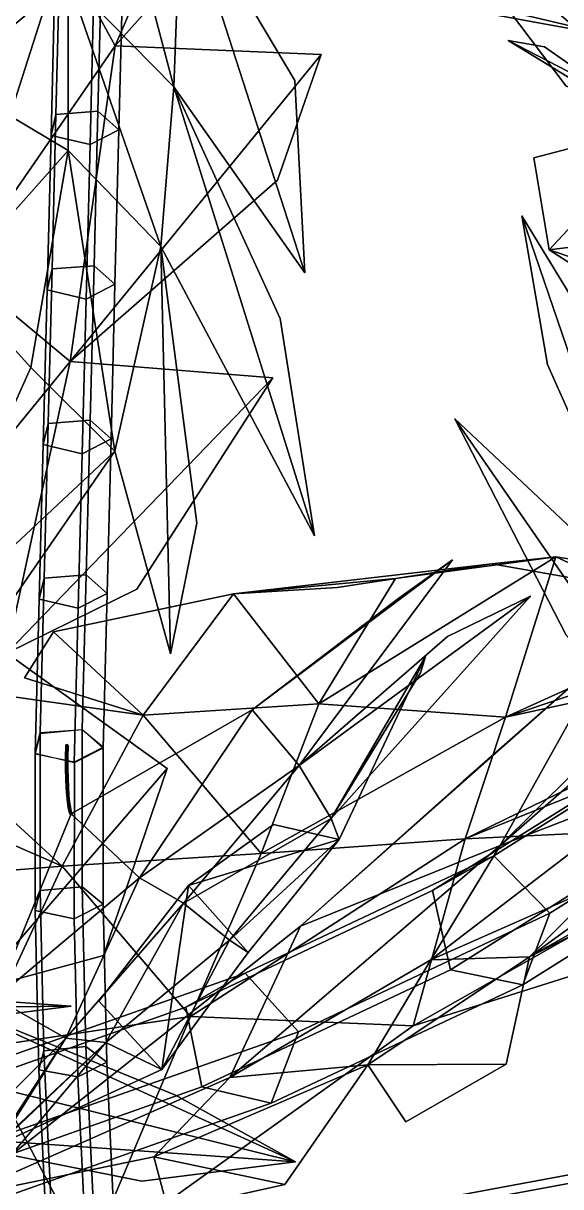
# Model space of a CAD drawing. Header units: metres. Extents: x -349 to 464, y -383 to 362.
# Drawn here: x 137.06 to 154.4, y 4.95 to 42.51 of the extents above; entities that cross this region are included whole.
import ezdxf

# ---------------------------------------------------------------- set-up
doc = ezdxf.new("R2010")
doc.units = ezdxf.units.M

msp = doc.modelspace()

# ---------------------------------------------------------------- linework, layer by layer
at = {"layer": 'Breeder_Intrnd', "color": 3}
for points in [[(152.2423, 15.635, 245.2814), (159.2023, 19.9984, 260.4109), (157.1801, 18.8532, 261.6716), (150.2697, 14.5169, 246.6412)], [(154.0547, 13.7788, 244.7717), (161.0956, 18.186, 260.0623), (159.2023, 19.9984, 260.4109), (152.2423, 15.635, 245.2814)], [(150.2697, 14.5169, 246.6412), (157.1801, 18.8532, 261.6716), (157.8046, 16.3225, 262.114), (150.8446, 11.9592, 246.9846)], [(153.1778, 11.4727, 245.8402), (160.2187, 15.88, 261.1307), (161.0956, 18.186, 260.0623), (154.0547, 13.7788, 244.7717)], [(150.8446, 11.9592, 246.9846), (157.8046, 16.3225, 262.114), (160.2187, 15.88, 261.1307), (153.1778, 11.4727, 245.8402)], [(144.2189, 11.85, 230.5275), (152.2423, 15.635, 245.2814), (150.2697, 14.5169, 246.6412), (142.3028, 10.755, 231.9836)], [(145.9392, 9.9562, 229.8611), (154.0547, 13.7788, 244.7717), (152.2423, 15.635, 245.2814), (144.2189, 11.85, 230.5275)], [(142.3028, 10.755, 231.9836), (150.2697, 14.5169, 246.6412), (150.8446, 11.9592, 246.9846), (142.8212, 8.1742, 232.2307)], [(145.0623, 7.6501, 230.9296), (153.1778, 11.4727, 245.8402), (154.0547, 13.7788, 244.7717), (145.9392, 9.9562, 229.8611)], [(135.1756, 8.6638, 216.229), (144.2189, 11.85, 230.5275), (142.3028, 10.755, 231.9836), (133.3227, 7.5878, 217.7781)], [(136.7932, 6.7389, 215.4113), (145.9392, 9.9562, 229.8611), (144.2189, 11.85, 230.5275), (135.1756, 8.6638, 216.229)], [(142.8212, 8.1742, 232.2307), (150.8446, 11.9592, 246.9846), (153.1778, 11.4727, 245.8402), (145.0623, 7.6501, 230.9296)], [(133.3227, 7.5878, 217.7781), (142.3028, 10.755, 231.9836), (142.8212, 8.1742, 232.2307), (133.7779, 4.9879, 217.9322)], [(135.9163, 4.4328, 216.4798), (145.0623, 7.6501, 230.9296), (145.9392, 9.9562, 229.8611), (136.7932, 6.7389, 215.4113)], [(133.7779, 4.9879, 217.9322), (142.8212, 8.1742, 232.2307), (145.0623, 7.6501, 230.9296), (135.9163, 4.4328, 216.4798)]]:
    msp.add_3dface(points, dxfattribs=at)
at = {"layer": 'Breeder_Leaf', "color": 3}
for points in [[(139.0389, 51.3863, 398.3266), (138.5148, 43.9339, 404.7681), (141.9152, 40.4615, 401.6049)], [(139.0389, 51.3863, 398.3266), (141.9152, 40.4615, 401.6049), (138.5148, 43.9339, 404.7681)], [(139.0389, 51.3863, 398.3266), (141.9152, 40.4615, 401.6049), (142.1601, 46.8277, 394.7387)], [(139.0389, 51.3863, 398.3266), (142.1601, 46.8277, 394.7387), (141.9152, 40.4615, 401.6049)], [(134.949, 46.9948, 408.1579), (134.6556, 40.6905, 412.9129), (138.5148, 43.9339, 404.7681)], [(134.949, 46.9948, 408.1579), (138.5148, 43.9339, 404.7681), (134.6556, 40.6905, 412.9129)], [(146.93, 47.05702, 269.9318), (144.9864, 44.7258, 264.5812), (156.3938, 42.02894, 259.6844)], [(146.93, 47.05702, 269.9318), (156.3938, 42.02894, 259.6844), (144.9864, 44.7258, 264.5812)], [(141.9152, 40.4615, 401.6049), (146.1497, 34.4483, 397.5024), (142.1601, 46.8277, 394.7387)], [(141.9152, 40.4615, 401.6049), (142.1601, 46.8277, 394.7387), (146.1497, 34.4483, 397.5024)], [(146.1497, 34.4483, 397.5024), (145.8236, 40.6657, 394.5444), (142.1601, 46.8277, 394.7387)], [(146.1497, 34.4483, 397.5024), (142.1601, 46.8277, 394.7387), (145.8236, 40.6657, 394.5444)], [(156.3938, 42.02894, 259.6844), (144.9864, 44.7258, 264.5812), (141.8353, 44.6961, 258.7963)], [(156.3938, 42.02894, 259.6844), (141.8353, 44.6961, 258.7963), (144.9864, 44.7258, 264.5812)], [(134.6556, 40.6905, 412.9129), (138.5105, 38.4057, 410.2674), (138.5148, 43.9339, 404.7681)], [(134.6556, 40.6905, 412.9129), (138.5148, 43.9339, 404.7681), (138.5105, 38.4057, 410.2674)], [(138.5148, 43.9339, 404.7681), (138.5105, 38.4057, 410.2674), (141.4988, 35.3044, 407.4769)], [(138.5148, 43.9339, 404.7681), (141.4988, 35.3044, 407.4769), (138.5105, 38.4057, 410.2674)], [(138.5148, 43.9339, 404.7681), (141.4988, 35.3044, 407.4769), (141.9152, 40.4615, 401.6049)], [(138.5148, 43.9339, 404.7681), (141.9152, 40.4615, 401.6049), (141.4988, 35.3044, 407.4769)], [(134.6556, 40.6905, 412.9129), (134.7702, 34.1935, 418.71), (138.5105, 38.4057, 410.2674)], [(134.6556, 40.6905, 412.9129), (138.5105, 38.4057, 410.2674), (134.7702, 34.1935, 418.71)], [(141.4988, 35.3044, 407.4769), (146.4602, 25.9669, 405.0926), (141.9152, 40.4615, 401.6049)], [(141.4988, 35.3044, 407.4769), (141.9152, 40.4615, 401.6049), (146.4602, 25.9669, 405.0926)], [(146.4602, 25.9669, 405.0926), (145.3521, 32.9731, 401.6823), (141.9152, 40.4615, 401.6049)], [(146.4602, 25.9669, 405.0926), (141.9152, 40.4615, 401.6049), (145.3521, 32.9731, 401.6823)], [(134.7702, 34.1935, 418.71), (137.3038, 31.3934, 415.9153), (138.5105, 38.4057, 410.2674)], [(134.7702, 34.1935, 418.71), (138.5105, 38.4057, 410.2674), (137.3038, 31.3934, 415.9153)], [(138.5105, 38.4057, 410.2674), (137.3038, 31.3934, 415.9153), (140.0126, 28.6946, 413.2135)], [(138.5105, 38.4057, 410.2674), (140.0126, 28.6946, 413.2135), (137.3038, 31.3934, 415.9153)], [(138.5105, 38.4057, 410.2674), (140.0126, 28.6946, 413.2135), (141.4988, 35.3044, 407.4769)], [(138.5105, 38.4057, 410.2674), (141.4988, 35.3044, 407.4769), (140.0126, 28.6946, 413.2135)], [(155.8946, 31.7981, 255.3863), (153.1471, 36.2901, 250.3426), (157.4785, 23.6434, 252.256)], [(155.8946, 31.7981, 255.3863), (157.4785, 23.6434, 252.256), (153.1471, 36.2901, 250.3426)], [(153.1471, 36.2901, 250.3426), (153.9762, 31.489, 249.4697), (157.4785, 23.6434, 252.256)], [(153.1471, 36.2901, 250.3426), (157.4785, 23.6434, 252.256), (153.9762, 31.489, 249.4697)], [(140.0126, 28.6946, 413.2135), (141.8137, 22.1555, 410.5374), (141.4988, 35.3044, 407.4769)], [(140.0126, 28.6946, 413.2135), (141.4988, 35.3044, 407.4769), (141.8137, 22.1555, 410.5374)], [(141.8137, 22.1555, 410.5374), (142.6632, 26.3678, 408.0809), (141.4988, 35.3044, 407.4769)], [(141.8137, 22.1555, 410.5374), (141.4988, 35.3044, 407.4769), (142.6632, 26.3678, 408.0809)], [(134.7702, 34.1935, 418.71), (133.2602, 22.3811, 420.0192), (137.3038, 31.3934, 415.9153)], [(134.7702, 34.1935, 418.71), (137.3038, 31.3934, 415.9153), (133.2602, 22.3811, 420.0192)], [(137.3038, 31.3934, 415.9153), (133.2602, 22.3811, 420.0192), (140.0126, 28.6946, 413.2135)], [(137.3038, 31.3934, 415.9153), (140.0126, 28.6946, 413.2135), (133.2602, 22.3811, 420.0192)], [(157.4785, 23.6434, 252.256), (150.9825, 29.7392, 246.0808), (159.7299, 17.09128, 248.6161)], [(157.4785, 23.6434, 252.256), (159.7299, 17.09128, 248.6161), (150.9825, 29.7392, 246.0808)], [(150.9825, 29.7392, 246.0808), (154.5784, 22.7567, 245.573), (159.7299, 17.09128, 248.6161)], [(150.9825, 29.7392, 246.0808), (159.7299, 17.09128, 248.6161), (154.5784, 22.7567, 245.573)], [(133.2602, 22.3811, 420.0192), (136.6441, 23.8166, 416.3425), (140.0126, 28.6946, 413.2135)], [(133.2602, 22.3811, 420.0192), (140.0126, 28.6946, 413.2135), (136.6441, 23.8166, 416.3425)], [(157.6748, 17.9924, 135.5232), (164.0594, 26.1267, 138.7731), (152.4458, 15.9704, 140.9838)], [(157.6748, 17.9924, 135.5232), (152.4458, 15.9704, 140.9838), (164.0594, 26.1267, 138.7731)], [(164.0594, 26.1267, 138.7731), (158.2717, 21.7391, 141.8055), (152.4458, 15.9704, 140.9838)], [(164.0594, 26.1267, 138.7731), (152.4458, 15.9704, 140.9838), (158.2717, 21.7391, 141.8055)], [(145.9625, 18.5455, 337.631), (150.9163, 25.1899, 336.1369), (144.4461, 20.3486, 346.6964)], [(145.9625, 18.5455, 337.631), (144.4461, 20.3486, 346.6964), (150.9163, 25.1899, 336.1369)], [(150.9163, 25.1899, 336.1369), (149.1826, 23.9481, 342.6916), (144.4461, 20.3486, 346.6964)], [(150.9163, 25.1899, 336.1369), (144.4461, 20.3486, 346.6964), (149.1826, 23.9481, 342.6916)], [(152.6255, 20.1143, 1.6672), (154.2443, 25.286, -6.9833), (146.6021, 20.5432, 0.8044)], [(152.6255, 20.1143, 1.6672), (146.6021, 20.5432, 0.8044), (154.2443, 25.286, -6.9833)], [(154.2443, 25.286, -6.9833), (149.0708, 24.5823, -8.7345), (146.6021, 20.5432, 0.8044)], [(154.2443, 25.286, -6.9833), (146.6021, 20.5432, 0.8044), (149.0708, 24.5823, -8.7345)], [(154.2443, 25.286, -6.9833), (152.1789, 25.06231, -20.8725), (149.0708, 24.5823, -8.7345)], [(154.2443, 25.286, -6.9833), (149.0708, 24.5823, -8.7345), (152.1789, 25.06231, -20.8725)], [(154.2443, 25.286, -6.9833), (156.3254, 24.3239, -15.1967), (152.1789, 25.06231, -20.8725)], [(154.2443, 25.286, -6.9833), (152.1789, 25.06231, -20.8725), (156.3254, 24.3239, -15.1967)], [(152.6255, 20.1143, 1.6672), (161.5305, 24.1428, -9.5253), (154.2443, 25.286, -6.9833)], [(152.6255, 20.1143, 1.6672), (154.2443, 25.286, -6.9833), (161.5305, 24.1428, -9.5253)], [(149.0708, 24.5823, -8.7345), (152.1789, 25.06231, -20.8725), (143.848, 24.09583, -10.3494)], [(149.0708, 24.5823, -8.7345), (143.848, 24.09583, -10.3494), (152.1789, 25.06231, -20.8725)], [(152.1789, 25.06231, -20.8725), (147.1888, 24.2963, -17.4587), (143.848, 24.09583, -10.3494)], [(152.1789, 25.06231, -20.8725), (143.848, 24.09583, -10.3494), (147.1888, 24.2963, -17.4587)], [(146.6021, 20.5432, 0.8044), (149.0708, 24.5823, -8.7345), (143.848, 24.09583, -10.3494)], [(146.6021, 20.5432, 0.8044), (143.848, 24.09583, -10.3494), (149.0708, 24.5823, -8.7345)], [(143.848, 24.09583, -10.3494), (138.0327, 22.8641, -16.4911), (140.929, 20.1754, -1.1624)], [(143.848, 24.09583, -10.3494), (140.929, 20.1754, -1.1624), (138.0327, 22.8641, -16.4911)], [(146.6021, 20.5432, 0.8044), (143.848, 24.09583, -10.3494), (140.929, 20.1754, -1.1624)], [(146.6021, 20.5432, 0.8044), (140.929, 20.1754, -1.1624), (143.848, 24.09583, -10.3494)], [(152.6255, 20.1143, 1.6672), (160.8065, 22.8581, -5.7415), (161.5305, 24.1428, -9.5253)], [(152.6255, 20.1143, 1.6672), (161.5305, 24.1428, -9.5253), (160.8065, 22.8581, -5.7415)], [(147.0023, 16.8448, 330.0629), (153.4348, 24.01668, 325.0952), (145.9625, 18.5455, 337.631)], [(147.0023, 16.8448, 330.0629), (145.9625, 18.5455, 337.631), (153.4348, 24.01668, 325.0952)], [(153.4348, 24.01668, 325.0952), (150.7502, 22.7145, 332.3781), (145.9625, 18.5455, 337.631)], [(153.4348, 24.01668, 325.0952), (145.9625, 18.5455, 337.631), (150.7502, 22.7145, 332.3781)], [(138.0327, 22.8641, -16.4911), (137.1006, 21.3771, -10.9607), (140.929, 20.1754, -1.1624)], [(138.0327, 22.8641, -16.4911), (140.929, 20.1754, -1.1624), (137.1006, 21.3771, -10.9607)], [(151.3171, 16.1843, 9.9524), (164.8082, 22.7572, -0.6334), (152.6255, 20.1143, 1.6672)], [(151.3171, 16.1843, 9.9524), (152.6255, 20.1143, 1.6672), (164.8082, 22.7572, -0.6334)], [(151.3171, 16.1843, 9.9524), (159.6897, 19.5749, 6.5821), (164.8082, 22.7572, -0.6334)], [(151.3171, 16.1843, 9.9524), (164.8082, 22.7572, -0.6334), (159.6897, 19.5749, 6.5821)], [(152.4458, 15.9704, 140.9838), (155.8873, 22.1096, 145.6083), (146.0098, 13.3644, 147.2704)], [(152.4458, 15.9704, 140.9838), (146.0098, 13.3644, 147.2704), (155.8873, 22.1096, 145.6083)], [(155.8873, 22.1096, 145.6083), (151.2533, 18.0453, 148.6936), (146.0098, 13.3644, 147.2704)], [(155.8873, 22.1096, 145.6083), (146.0098, 13.3644, 147.2704), (151.2533, 18.0453, 148.6936)], [(147.2595, 16.1567, 321.216), (150.0459, 22.07189, 317.9891), (147.0023, 16.8448, 330.0629)], [(147.2595, 16.1567, 321.216), (147.0023, 16.8448, 330.0629), (150.0459, 22.07189, 317.9891)], [(150.0459, 22.07189, 317.9891), (149.8826, 21.5455, 322.9081), (147.0023, 16.8448, 330.0629)], [(150.0459, 22.07189, 317.9891), (147.0023, 16.8448, 330.0629), (149.8826, 21.5455, 322.9081)], [(140.929, 20.1754, -1.1624), (131.5705, 21.4979, -9.6545), (138.3117, 15.3, 6.1549)], [(140.929, 20.1754, -1.1624), (138.3117, 15.3, 6.1549), (131.5705, 21.4979, -9.6545)], [(131.5705, 21.4979, -9.6545), (132.6746, 17.7551, -1.2944), (138.3117, 15.3, 6.1549)], [(131.5705, 21.4979, -9.6545), (138.3117, 15.3, 6.1549), (132.6746, 17.7551, -1.2944)], [(138.6072, 16.9907, 359.9058), (140.816, 14.921, 347.5681), (144.4461, 20.3486, 346.6964)], [(138.6072, 16.9907, 359.9058), (144.4461, 20.3486, 346.6964), (140.816, 14.921, 347.5681)], [(140.816, 14.921, 347.5681), (145.9625, 18.5455, 337.631), (144.4461, 20.3486, 346.6964)], [(140.816, 14.921, 347.5681), (144.4461, 20.3486, 346.6964), (145.9625, 18.5455, 337.631)], [(144.7379, 15.7063, 8.333), (146.6021, 20.5432, 0.8044), (140.929, 20.1754, -1.1624)], [(144.7379, 15.7063, 8.333), (140.929, 20.1754, -1.1624), (146.6021, 20.5432, 0.8044)], [(152.6255, 20.1143, 1.6672), (146.6021, 20.5432, 0.8044), (144.7379, 15.7063, 8.333)], [(152.6255, 20.1143, 1.6672), (144.7379, 15.7063, 8.333), (146.6021, 20.5432, 0.8044)], [(144.7379, 15.7063, 8.333), (140.929, 20.1754, -1.1624), (138.3117, 15.3, 6.1549)], [(144.7379, 15.7063, 8.333), (138.3117, 15.3, 6.1549), (140.929, 20.1754, -1.1624)], [(151.3171, 16.1843, 9.9524), (152.6255, 20.1143, 1.6672), (144.7379, 15.7063, 8.333)], [(151.3171, 16.1843, 9.9524), (144.7379, 15.7063, 8.333), (152.6255, 20.1143, 1.6672)], [(140.816, 14.921, 347.5681), (142.2308, 14.112, 337.8393), (145.9625, 18.5455, 337.631)], [(140.816, 14.921, 347.5681), (145.9625, 18.5455, 337.631), (142.2308, 14.112, 337.8393)], [(142.2308, 14.112, 337.8393), (147.0023, 16.8448, 330.0629), (145.9625, 18.5455, 337.631)], [(142.2308, 14.112, 337.8393), (145.9625, 18.5455, 337.631), (147.0023, 16.8448, 330.0629)], [(150.2178, 12.2823, 137.1031), (157.6748, 17.9924, 135.5232), (152.4458, 15.9704, 140.9838)], [(150.2178, 12.2823, 137.1031), (152.4458, 15.9704, 140.9838), (157.6748, 17.9924, 135.5232)], [(150.2178, 12.2823, 137.1031), (155.7004, 14.7033, 132.1148), (157.6748, 17.9924, 135.5232)], [(150.2178, 12.2823, 137.1031), (157.6748, 17.9924, 135.5232), (155.7004, 14.7033, 132.1148)], [(136.1656, 11.02431, 346.5531), (140.816, 14.921, 347.5681), (138.6072, 16.9907, 359.9058)], [(136.1656, 11.02431, 346.5531), (138.6072, 16.9907, 359.9058), (140.816, 14.921, 347.5681)], [(142.2308, 14.112, 337.8393), (143.7142, 12.9108, 330.2789), (147.0023, 16.8448, 330.0629)], [(142.2308, 14.112, 337.8393), (147.0023, 16.8448, 330.0629), (143.7142, 12.9108, 330.2789)], [(142.3926, 14.6798, 310.925), (145.1376, 16.6492, 314.8766), (147.2595, 16.1567, 321.216)], [(142.3926, 14.6798, 310.925), (147.2595, 16.1567, 321.216), (145.1376, 16.6492, 314.8766)], [(143.7142, 12.9108, 330.2789), (147.2595, 16.1567, 321.216), (147.0023, 16.8448, 330.0629)], [(143.7142, 12.9108, 330.2789), (147.0023, 16.8448, 330.0629), (147.2595, 16.1567, 321.216)], [(149.6413, 10.1452, 18.964), (161.1145, 16.657, 10.7449), (151.3171, 16.1843, 9.9524)], [(149.6413, 10.1452, 18.964), (151.3171, 16.1843, 9.9524), (161.1145, 16.657, 10.7449)], [(149.6413, 10.1452, 18.964), (157.3019, 12.5711, 16.3727), (161.1145, 16.657, 10.7449)], [(149.6413, 10.1452, 18.964), (161.1145, 16.657, 10.7449), (157.3019, 12.5711, 16.3727)], [(144.3141, 12.5173, 321.2229), (142.3926, 14.6798, 310.925), (147.2595, 16.1567, 321.216)], [(144.3141, 12.5173, 321.2229), (147.2595, 16.1567, 321.216), (142.3926, 14.6798, 310.925)], [(149.6413, 10.1452, 18.964), (151.3171, 16.1843, 9.9524), (142.4607, 10.4511, 18.3783)], [(149.6413, 10.1452, 18.964), (142.4607, 10.4511, 18.3783), (151.3171, 16.1843, 9.9524)], [(151.3171, 16.1843, 9.9524), (144.7379, 15.7063, 8.333), (142.4607, 10.4511, 18.3783)], [(151.3171, 16.1843, 9.9524), (142.4607, 10.4511, 18.3783), (144.7379, 15.7063, 8.333)], [(143.7142, 12.9108, 330.2789), (144.3141, 12.5173, 321.2229), (147.2595, 16.1567, 321.216)], [(143.7142, 12.9108, 330.2789), (147.2595, 16.1567, 321.216), (144.3141, 12.5173, 321.2229)], [(143.7253, 8.4821, 143.4836), (152.4458, 15.9704, 140.9838), (146.0098, 13.3644, 147.2704)], [(143.7253, 8.4821, 143.4836), (146.0098, 13.3644, 147.2704), (152.4458, 15.9704, 140.9838)], [(143.7253, 8.4821, 143.4836), (150.2178, 12.2823, 137.1031), (152.4458, 15.9704, 140.9838)], [(143.7253, 8.4821, 143.4836), (152.4458, 15.9704, 140.9838), (150.2178, 12.2823, 137.1031)], [(142.4607, 10.4511, 18.3783), (144.7379, 15.7063, 8.333), (138.3117, 15.3, 6.1549)], [(142.4607, 10.4511, 18.3783), (138.3117, 15.3, 6.1549), (144.7379, 15.7063, 8.333)], [(153.3996, 12.376, 128.0689), (159.5631, 15.4872, 122.7621), (155.7004, 14.7033, 132.1148)], [(153.3996, 12.376, 128.0689), (155.7004, 14.7033, 132.1148), (159.5631, 15.4872, 122.7621)], [(153.3996, 12.376, 128.0689), (157.4872, 15.3375, 116.441), (159.5631, 15.4872, 122.7621)], [(153.3996, 12.376, 128.0689), (159.5631, 15.4872, 122.7621), (157.4872, 15.3375, 116.441)], [(138.3117, 15.3, 6.1549), (129.5804, 14.6062, 1.601), (135.5824, 9.4267, 15.02127)], [(138.3117, 15.3, 6.1549), (135.5824, 9.4267, 15.02127), (129.5804, 14.6062, 1.601)], [(142.4607, 10.4511, 18.3783), (138.3117, 15.3, 6.1549), (135.5824, 9.4267, 15.02127)], [(142.4607, 10.4511, 18.3783), (135.5824, 9.4267, 15.02127), (138.3117, 15.3, 6.1549)], [(153.3996, 12.376, 128.0689), (155.5152, 13.5719, 118.676), (157.4872, 15.3375, 116.441)], [(153.3996, 12.376, 128.0689), (157.4872, 15.3375, 116.441), (155.5152, 13.5719, 118.676)], [(136.1656, 11.02431, 346.5531), (138.4332, 9.7444, 337.5585), (140.816, 14.921, 347.5681)], [(136.1656, 11.02431, 346.5531), (140.816, 14.921, 347.5681), (138.4332, 9.7444, 337.5585)], [(138.4332, 9.7444, 337.5585), (142.2308, 14.112, 337.8393), (140.816, 14.921, 347.5681)], [(138.4332, 9.7444, 337.5585), (140.816, 14.921, 347.5681), (142.2308, 14.112, 337.8393)], [(141.5284, 8.735, 321.2903), (139.4949, 10.9407, 314.6633), (142.3926, 14.6798, 310.925)], [(141.5284, 8.735, 321.2903), (142.3926, 14.6798, 310.925), (139.4949, 10.9407, 314.6633)], [(141.5284, 8.735, 321.2903), (142.3926, 14.6798, 310.925), (144.3141, 12.5173, 321.2229)], [(141.5284, 8.735, 321.2903), (144.3141, 12.5173, 321.2229), (142.3926, 14.6798, 310.925)], [(153.3996, 12.376, 128.0689), (155.7004, 14.7033, 132.1148), (150.2178, 12.2823, 137.1031)], [(153.3996, 12.376, 128.0689), (150.2178, 12.2823, 137.1031), (155.7004, 14.7033, 132.1148)], [(138.4332, 9.7444, 337.5585), (139.7212, 9.614, 329.7633), (142.2308, 14.112, 337.8393)], [(138.4332, 9.7444, 337.5585), (142.2308, 14.112, 337.8393), (139.7212, 9.614, 329.7633)], [(139.7212, 9.614, 329.7633), (143.7142, 12.9108, 330.2789), (142.2308, 14.112, 337.8393)], [(139.7212, 9.614, 329.7633), (142.2308, 14.112, 337.8393), (143.7142, 12.9108, 330.2789)], [(134.9291, 4.6104, 151.7914), (143.7253, 8.4821, 143.4836), (146.0098, 13.3644, 147.2704)], [(134.9291, 4.6104, 151.7914), (146.0098, 13.3644, 147.2704), (143.7253, 8.4821, 143.4836)], [(139.7212, 9.614, 329.7633), (141.5284, 8.735, 321.2903), (143.7142, 12.9108, 330.2789)], [(139.7212, 9.614, 329.7633), (143.7142, 12.9108, 330.2789), (141.5284, 8.735, 321.2903)], [(141.5284, 8.735, 321.2903), (144.3141, 12.5173, 321.2229), (143.7142, 12.9108, 330.2789)], [(141.5284, 8.735, 321.2903), (143.7142, 12.9108, 330.2789), (144.3141, 12.5173, 321.2229)], [(148.1812, 8.8896, 132.8702), (150.2178, 12.2823, 137.1031), (143.7253, 8.4821, 143.4836)], [(148.1812, 8.8896, 132.8702), (143.7253, 8.4821, 143.4836), (150.2178, 12.2823, 137.1031)], [(148.1812, 8.8896, 132.8702), (153.3996, 12.376, 128.0689), (150.2178, 12.2823, 137.1031)], [(148.1812, 8.8896, 132.8702), (150.2178, 12.2823, 137.1031), (153.3996, 12.376, 128.0689)], [(148.1812, 8.8896, 132.8702), (152.6466, 8.9088, 117.8534), (153.3996, 12.376, 128.0689)], [(148.1812, 8.8896, 132.8702), (153.3996, 12.376, 128.0689), (152.6466, 8.9088, 117.8534)], [(136.1656, 11.02431, 346.5531), (132.6048, 3.9246, 335.9357), (138.4332, 9.7444, 337.5585)], [(136.1656, 11.02431, 346.5531), (138.4332, 9.7444, 337.5585), (132.6048, 3.9246, 335.9357)], [(139.1553, 2.6417, 30.6195), (142.4607, 10.4511, 18.3783), (135.5824, 9.4267, 15.02127)], [(139.1553, 2.6417, 30.6195), (135.5824, 9.4267, 15.02127), (142.4607, 10.4511, 18.3783)], [(149.6413, 10.1452, 18.964), (142.4607, 10.4511, 18.3783), (139.1553, 2.6417, 30.6195)], [(149.6413, 10.1452, 18.964), (139.1553, 2.6417, 30.6195), (142.4607, 10.4511, 18.3783)], [(138.4332, 9.7444, 337.5585), (133.597, 2.3236, 324.6361), (139.7212, 9.614, 329.7633)], [(138.4332, 9.7444, 337.5585), (139.7212, 9.614, 329.7633), (133.597, 2.3236, 324.6361)], [(138.4332, 9.7444, 337.5585), (135.1002, 4.4463, 332.2229), (133.597, 2.3236, 324.6361)], [(138.4332, 9.7444, 337.5585), (133.597, 2.3236, 324.6361), (135.1002, 4.4463, 332.2229)], [(139.7212, 9.614, 329.7633), (136.0463, 6.1542, 321.4775), (136.2593, 6.3159, 318.0234)], [(139.7212, 9.614, 329.7633), (136.2593, 6.3159, 318.0234), (136.0463, 6.1542, 321.4775)], [(139.7212, 9.614, 329.7633), (136.2593, 6.3159, 318.0234), (141.5284, 8.735, 321.2903)], [(139.7212, 9.614, 329.7633), (141.5284, 8.735, 321.2903), (136.2593, 6.3159, 318.0234)], [(141.2778, 5.9185, 138.4559), (148.1812, 8.8896, 132.8702), (143.7253, 8.4821, 143.4836)], [(141.2778, 5.9185, 138.4559), (143.7253, 8.4821, 143.4836), (148.1812, 8.8896, 132.8702)], [(141.2778, 5.9185, 138.4559), (145.4991, 5.02304, 125.9182), (148.1812, 8.8896, 132.8702)], [(141.2778, 5.9185, 138.4559), (148.1812, 8.8896, 132.8702), (145.4991, 5.02304, 125.9182)], [(148.1812, 8.8896, 132.8702), (149.4046, 7.04582, 124.9486), (152.6466, 8.9088, 117.8534)], [(148.1812, 8.8896, 132.8702), (152.6466, 8.9088, 117.8534), (149.4046, 7.04582, 124.9486)], [(141.2778, 5.9185, 138.4559), (143.7253, 8.4821, 143.4836), (134.9291, 4.6104, 151.7914)], [(141.2778, 5.9185, 138.4559), (134.9291, 4.6104, 151.7914), (143.7253, 8.4821, 143.4836)], [(141.2778, 5.9185, 138.4559), (141.7391, 4.1851, 131.4803), (145.4991, 5.02304, 125.9182)], [(141.2778, 5.9185, 138.4559), (145.4991, 5.02304, 125.9182), (141.7391, 4.1851, 131.4803)]]:
    msp.add_3dface(points, dxfattribs=at)
at = {"layer": 'Breeder_Mrstm', "color": 3}
for points in [[(161.6188, 36.8507, 308.9581), (153.5217, 44.833, 316.54), (159.6332, 37.7227, 315.501)], [(161.6188, 36.8507, 308.9581), (159.6332, 37.7227, 315.501), (153.5217, 44.833, 316.54)], [(161.6188, 36.8507, 308.9581), (157.4278, 42.1373, 311.3998), (153.5217, 44.833, 316.54)], [(161.6188, 36.8507, 308.9581), (153.5217, 44.833, 316.54), (157.4278, 42.1373, 311.3998)], [(159.6332, 37.7227, 315.501), (152.7061, 41.9553, 323.0091), (157.8552, 39.2903, 322.7178)], [(159.6332, 37.7227, 315.501), (157.8552, 39.2903, 322.7178), (152.7061, 41.9553, 323.0091)], [(159.6332, 37.7227, 315.501), (153.8831, 41.7431, 320.2338), (152.7061, 41.9553, 323.0091)], [(159.6332, 37.7227, 315.501), (152.7061, 41.9553, 323.0091), (153.8831, 41.7431, 320.2338)], [(157.8552, 39.2903, 322.7178), (153.5336, 38.1652, 327.226), (154.0289, 35.1955, 331.5385)], [(157.8552, 39.2903, 322.7178), (154.0289, 35.1955, 331.5385), (153.5336, 38.1652, 327.226)], [(157.8552, 39.2903, 322.7178), (154.0289, 35.1955, 331.5385), (159.6718, 35.9041, 324.1414)], [(157.8552, 39.2903, 322.7178), (159.6718, 35.9041, 324.1414), (154.0289, 35.1955, 331.5385)], [(159.6718, 35.9041, 324.1414), (154.0289, 35.1955, 331.5385), (161.6483, 32.6281, 325.5701)], [(159.6718, 35.9041, 324.1414), (161.6483, 32.6281, 325.5701), (154.0289, 35.1955, 331.5385)], [(154.0289, 35.1955, 331.5385), (157.5159, 32.9584, 329.6937), (161.6483, 32.6281, 325.5701)], [(154.0289, 35.1955, 331.5385), (161.6483, 32.6281, 325.5701), (157.5159, 32.9584, 329.6937)], [(124.5218, 8.9855, 164.8407), (138.6098, 10.7865, 168.7973), (134.1415, 11.1048, 162.485)], [(124.5218, 8.9855, 164.8407), (134.1415, 11.1048, 162.485), (138.6098, 10.7865, 168.7973)], [(134.1415, 11.1048, 162.485), (145.8432, 5.76, 157.1314), (133.7758, 8.7539, 157.5663)], [(134.1415, 11.1048, 162.485), (133.7758, 8.7539, 157.5663), (145.8432, 5.76, 157.1314)], [(134.1415, 11.1048, 162.485), (141.9741, 7.9066, 162.5718), (145.8432, 5.76, 157.1314)], [(134.1415, 11.1048, 162.485), (145.8432, 5.76, 157.1314), (141.9741, 7.9066, 162.5718)], [(124.5218, 8.9855, 164.8407), (134.644, 10.7429, 169.5086), (138.6098, 10.7865, 168.7973)], [(124.5218, 8.9855, 164.8407), (138.6098, 10.7865, 168.7973), (134.644, 10.7429, 169.5086)], [(133.7758, 8.7539, 157.5663), (145.8432, 5.76, 157.1314), (133.3259, 6.6355, 152.5699)], [(133.7758, 8.7539, 157.5663), (133.3259, 6.6355, 152.5699), (145.8432, 5.76, 157.1314)], [(145.8432, 5.76, 157.1314), (140.8903, 5.138, 153.7188), (133.3259, 6.6355, 152.5699)], [(145.8432, 5.76, 157.1314), (133.3259, 6.6355, 152.5699), (140.8903, 5.138, 153.7188)]]:
    msp.add_3dface(points, dxfattribs=at)
at = {"layer": 'Breeder_Petiole', "color": 3}
for points in [[(138.0845, 43.8793, 377.7897), (137.9576, 38.8905, 375.0027), (138.1169, 39.5671, 373.7842), (138.2439, 44.556, 376.5711)], [(138.2439, 44.556, 376.5711), (138.1169, 39.5671, 373.7842), (139.4705, 39.6699, 373.5386), (139.5975, 44.6588, 376.3255)], [(139.5975, 44.6588, 376.3255), (139.4705, 39.6699, 373.5386), (140.1463, 39.0703, 374.5812), (140.2732, 44.05917, 377.3682)], [(140.2732, 44.05917, 377.3682), (140.1463, 39.0703, 374.5812), (139.2165, 38.5913, 375.4809), (139.3435, 43.5802, 378.2679)], [(139.3435, 43.5802, 378.2679), (139.2165, 38.5913, 375.4809), (137.9576, 38.8905, 375.0027), (138.0845, 43.8793, 377.7897)], [(137.9576, 38.8905, 375.0027), (137.8306, 33.9016, 372.2158), (137.9899, 34.5783, 370.9973), (138.1169, 39.5671, 373.7842)], [(138.1169, 39.5671, 373.7842), (137.9899, 34.5783, 370.9973), (139.3436, 34.681, 370.7517), (139.4705, 39.6699, 373.5386)], [(139.4705, 39.6699, 373.5386), (139.3436, 34.681, 370.7517), (140.0193, 34.08144, 371.7943), (140.1463, 39.0703, 374.5812)], [(140.1463, 39.0703, 374.5812), (140.0193, 34.08144, 371.7943), (139.0896, 33.6024, 372.694), (139.2165, 38.5913, 375.4809)], [(139.2165, 38.5913, 375.4809), (139.0896, 33.6024, 372.694), (137.8306, 33.9016, 372.2158), (137.9576, 38.8905, 375.0027)], [(137.8306, 33.9016, 372.2158), (137.7036, 28.9127, 369.4289), (137.8629, 29.5894, 368.2104), (137.9899, 34.5783, 370.9973)], [(137.9899, 34.5783, 370.9973), (137.8629, 29.5894, 368.2104), (139.2166, 29.6922, 367.9648), (139.3436, 34.681, 370.7517)], [(139.3436, 34.681, 370.7517), (139.2166, 29.6922, 367.9648), (139.8923, 29.09257, 369.0074), (140.0193, 34.08144, 371.7943)], [(139.0896, 33.6024, 372.694), (138.9626, 28.6136, 369.9071), (137.7036, 28.9127, 369.4289), (137.8306, 33.9016, 372.2158)], [(140.0193, 34.08144, 371.7943), (139.8923, 29.09257, 369.0074), (138.9626, 28.6136, 369.9071), (139.0896, 33.6024, 372.694)], [(137.8629, 29.5894, 368.2104), (137.736, 24.6005, 365.4234), (139.0896, 24.7033, 365.1778), (139.2166, 29.6922, 367.9648)], [(139.2166, 29.6922, 367.9648), (139.0896, 24.7033, 365.1778), (139.7654, 24.1037, 366.2205), (139.8923, 29.09257, 369.0074)], [(137.7036, 28.9127, 369.4289), (137.5766, 23.9239, 366.642), (137.736, 24.6005, 365.4234), (137.8629, 29.5894, 368.2104)], [(139.8923, 29.09257, 369.0074), (139.7654, 24.1037, 366.2205), (138.8356, 23.6247, 367.1201), (138.9626, 28.6136, 369.9071)], [(138.9626, 28.6136, 369.9071), (138.8356, 23.6247, 367.1201), (137.5766, 23.9239, 366.642), (137.7036, 28.9127, 369.4289)], [(137.5766, 23.9239, 366.642), (137.4497, 18.935, 363.855), (137.609, 19.6117, 362.6365), (137.736, 24.6005, 365.4234)], [(137.736, 24.6005, 365.4234), (137.609, 19.6117, 362.6365), (138.9627, 19.7144, 362.3909), (139.0896, 24.7033, 365.1778)], [(139.0896, 24.7033, 365.1778), (138.9627, 19.7144, 362.3909), (139.6384, 19.1148, 363.4335), (139.7654, 24.1037, 366.2205)], [(139.7654, 24.1037, 366.2205), (139.6384, 19.1148, 363.4335), (138.7087, 18.6358, 364.3332), (138.8356, 23.6247, 367.1201)], [(138.8356, 23.6247, 367.1201), (138.7087, 18.6358, 364.3332), (137.4497, 18.935, 363.855), (137.5766, 23.9239, 366.642)], [(137.4498, 18.9296, 363.8525), (137.4463, 13.8656, 361.2014), (137.6048, 14.512, 359.9664), (137.6083, 19.576, 362.6175)], [(137.6083, 19.576, 362.6175), (137.6048, 14.512, 359.9664), (138.9586, 14.6344, 359.731), (138.9621, 19.6983, 362.382)], [(138.9621, 19.6983, 362.382), (138.9586, 14.6344, 359.731), (139.6353, 14.07644, 360.7959), (139.6388, 19.1404, 363.447)], [(138.4337, 19.1915, 363.3462), (138.4288, 18.8072, 363.0791), (138.4343, 18.8342, 363.04), (138.4393, 19.2188, 363.3068)], [(138.477, 19.18, 363.3619), (138.4718, 18.7958, 363.0947), (138.4288, 18.8072, 363.0791), (138.4337, 19.1915, 363.3462)], [(138.4393, 19.2188, 363.3068), (138.4343, 18.8342, 363.04), (138.4806, 18.8389, 363.0324), (138.4858, 19.2235, 363.2991)], [(138.509, 19.1997, 363.333), (138.5036, 18.8153, 363.066), (138.4718, 18.7958, 363.0947), (138.477, 19.18, 363.3619)], [(138.4858, 19.2235, 363.2991), (138.4806, 18.8389, 363.0324), (138.5036, 18.8153, 363.066), (138.509, 19.1997, 363.333)], [(138.7094, 18.668, 364.3505), (138.7059, 13.604, 361.6995), (137.4463, 13.8656, 361.2014), (137.4498, 18.9296, 363.8525)], [(138.4288, 18.8072, 363.0791), (138.4292, 18.4488, 362.7744), (138.4347, 18.4794, 362.7385), (138.4343, 18.8342, 363.04)], [(138.4718, 18.7958, 363.0947), (138.4718, 18.4364, 362.7891), (138.4292, 18.4488, 362.7744), (138.4288, 18.8072, 363.0791)], [(138.4343, 18.8342, 363.04), (138.4347, 18.4794, 362.7385), (138.4806, 18.4851, 362.7318), (138.4806, 18.8389, 363.0324)], [(138.5036, 18.8153, 363.066), (138.5034, 18.4587, 362.7628), (138.4718, 18.4364, 362.7891), (138.4718, 18.7958, 363.0947)], [(138.4806, 18.8389, 363.0324), (138.4806, 18.4851, 362.7318), (138.5034, 18.4587, 362.7628), (138.5036, 18.8153, 363.066)], [(139.6388, 19.1404, 363.447), (139.6353, 14.07644, 360.7959), (138.7059, 13.604, 361.6995), (138.7094, 18.668, 364.3505)], [(138.4292, 18.4488, 362.7744), (138.435, 18.1218, 362.4364), (138.4404, 18.1555, 362.4038), (138.4347, 18.4794, 362.7385)], [(138.4718, 18.4364, 362.7891), (138.4773, 18.1085, 362.4499), (138.435, 18.1218, 362.4364), (138.4292, 18.4488, 362.7744)], [(138.4347, 18.4794, 362.7385), (138.4404, 18.1555, 362.4038), (138.4859, 18.1622, 362.3981), (138.4806, 18.4851, 362.7318)], [(138.5034, 18.4587, 362.7628), (138.5086, 18.1333, 362.4264), (138.4773, 18.1085, 362.4499), (138.4718, 18.4364, 362.7891)], [(138.4806, 18.4851, 362.7318), (138.4859, 18.1622, 362.3981), (138.5086, 18.1333, 362.4264), (138.5034, 18.4587, 362.7628)], [(138.435, 18.1218, 362.4364), (138.446, 17.8294, 362.0681), (138.4513, 17.8659, 362.0393), (138.4404, 18.1555, 362.4038)], [(138.4773, 18.1085, 362.4499), (138.488, 17.8153, 362.0805), (138.446, 17.8294, 362.0681), (138.435, 18.1218, 362.4364)], [(138.4404, 18.1555, 362.4038), (138.4513, 17.8659, 362.0393), (138.4965, 17.8734, 362.0346), (138.4859, 18.1622, 362.3981)], [(138.5086, 18.1333, 362.4264), (138.519, 17.8423, 362.06), (138.488, 17.8153, 362.0805), (138.4773, 18.1085, 362.4499)], [(138.4859, 18.1622, 362.3981), (138.4965, 17.8734, 362.0346), (138.519, 17.8423, 362.06), (138.5086, 18.1333, 362.4264)], [(138.446, 17.8294, 362.0681), (138.4622, 17.5743, 361.6732), (138.4674, 17.6132, 361.6483), (138.4513, 17.8659, 362.0393)], [(138.488, 17.8153, 362.0805), (138.504, 17.5595, 361.6845), (138.4622, 17.5743, 361.6732), (138.446, 17.8294, 362.0681)], [(138.4513, 17.8659, 362.0393), (138.4674, 17.6132, 361.6483), (138.5121, 17.6215, 361.6448), (138.4965, 17.8734, 362.0346)], [(138.519, 17.8423, 362.06), (138.5346, 17.5885, 361.667), (138.504, 17.5595, 361.6845), (138.488, 17.8153, 362.0805)], [(138.4965, 17.8734, 362.0346), (138.5121, 17.6215, 361.6448), (138.5346, 17.5885, 361.667), (138.519, 17.8423, 362.06)], [(138.4622, 17.5743, 361.6732), (138.4835, 17.3591, 361.2556), (138.4884, 17.3999, 361.2348), (138.4674, 17.6132, 361.6483)], [(138.504, 17.5595, 361.6845), (138.5249, 17.3437, 361.2656), (138.4835, 17.3591, 361.2556), (138.4622, 17.5743, 361.6732)], [(138.4674, 17.6132, 361.6483), (138.4884, 17.3999, 361.2348), (138.5328, 17.4088, 361.2325), (138.5121, 17.6215, 361.6448)], [(138.4835, 17.3591, 361.2556), (138.5096, 17.1857, 360.8192), (138.5142, 17.2281, 360.8026), (138.4884, 17.3999, 361.2348)], [(138.5249, 17.3437, 361.2656), (138.5507, 17.1699, 360.8279), (138.5096, 17.1857, 360.8192), (138.4835, 17.3591, 361.2556)], [(138.4884, 17.3999, 361.2348), (138.5142, 17.2281, 360.8026), (138.5582, 17.2375, 360.8015), (138.5328, 17.4088, 361.2325)], [(138.5346, 17.5885, 361.667), (138.5552, 17.3743, 361.2514), (138.5249, 17.3437, 361.2656), (138.504, 17.5595, 361.6845)], [(138.5121, 17.6215, 361.6448), (138.5328, 17.4088, 361.2325), (138.5552, 17.3743, 361.2514), (138.5346, 17.5885, 361.667)], [(138.5552, 17.3743, 361.2514), (138.5806, 17.2017, 360.817), (138.5507, 17.1699, 360.8279), (138.5249, 17.3437, 361.2656)], [(138.5328, 17.4088, 361.2325), (138.5582, 17.2375, 360.8015), (138.5806, 17.2017, 360.817), (138.5552, 17.3743, 361.2514)], [(138.5096, 17.1857, 360.8192), (138.5402, 17.05598, 360.3682), (138.5445, 17.09943, 360.356), (138.5142, 17.2281, 360.8026)], [(138.5507, 17.1699, 360.8279), (138.5811, 17.0399, 360.3756), (138.5402, 17.05598, 360.3682), (138.5096, 17.1857, 360.8192)], [(138.5142, 17.2281, 360.8026), (138.5445, 17.09943, 360.356), (138.5881, 17.1091, 360.3561), (138.5582, 17.2375, 360.8015)], [(138.5402, 17.05598, 360.3682), (138.5748, 16.9708, 359.907), (138.5789, 17.0153, 359.8991), (138.5445, 17.09943, 360.356)], [(138.5811, 17.0399, 360.3756), (138.6159, 16.9544, 359.9131), (138.5748, 16.9708, 359.907), (138.5402, 17.05598, 360.3682)], [(138.5445, 17.09943, 360.356), (138.5789, 17.0153, 359.8991), (138.6223, 17.02533, 359.9005), (138.5881, 17.1091, 360.3561)], [(138.5806, 17.2017, 360.817), (138.6105, 17.07258, 360.3682), (138.5811, 17.0399, 360.3756), (138.5507, 17.1699, 360.8279)], [(138.5582, 17.2375, 360.8015), (138.5881, 17.1091, 360.3561), (138.6105, 17.07258, 360.3682), (138.5806, 17.2017, 360.817)], [(138.6105, 17.07258, 360.3682), (138.6451, 16.9879, 359.9091), (138.6159, 16.9544, 359.9131), (138.5811, 17.0399, 360.3756)], [(138.5881, 17.1091, 360.3561), (138.6223, 17.02533, 359.9005), (138.6451, 16.9879, 359.9091), (138.6105, 17.07258, 360.3682)], [(137.4463, 13.8656, 361.2014), (137.5666, 8.7271, 358.687), (137.7251, 9.3429, 357.4364), (137.6048, 14.512, 359.9664)], [(137.6048, 14.512, 359.9664), (137.7251, 9.3429, 357.4364), (139.0786, 9.4851, 357.2105), (138.9586, 14.6344, 359.731)], [(138.9586, 14.6344, 359.731), (139.0786, 9.4851, 357.2105), (139.7551, 8.9694, 358.2966), (139.6353, 14.07644, 360.7959)], [(139.6353, 14.07644, 360.7959), (139.7551, 8.9694, 358.2966), (138.826, 8.5036, 359.2039), (138.7059, 13.604, 361.6995)], [(138.7059, 13.604, 361.6995), (138.826, 8.5036, 359.2039), (137.5666, 8.7271, 358.687), (137.4463, 13.8656, 361.2014)], [(137.7251, 9.3429, 357.4364), (137.9696, 4.1104, 355.0494), (139.3223, 4.2727, 354.8326), (139.0786, 9.4851, 357.2105)], [(139.0786, 9.4851, 357.2105), (139.3223, 4.2727, 354.8326), (139.9977, 3.7999, 355.9387), (139.7551, 8.9694, 358.2966)], [(137.5666, 8.7271, 358.687), (137.8105, 3.5258, 356.3147), (137.9696, 4.1104, 355.0494), (137.7251, 9.3429, 357.4364)], [(138.826, 8.5036, 359.2039), (139.0686, 3.3409, 356.8495), (137.8105, 3.5258, 356.3147), (137.5666, 8.7271, 358.687)], [(139.7551, 8.9694, 358.2966), (139.9977, 3.7999, 355.9387), (139.0686, 3.3409, 356.8495), (138.826, 8.5036, 359.2039)], [(150.4765, 4.2873, 141.7512), (154.8297, 5.08864, 138.3291), (155.5924, 5.5075, 139.3996), (151.187, 4.6956, 142.8611)], [(151.187, 4.6956, 142.8611), (155.5924, 5.5075, 139.3996), (156.2198, 4.4049, 139.9417), (151.6988, 3.5757, 143.4833)], [(150.5533, 2.8878, 141.6902), (154.9917, 3.7001, 138.2109), (154.8297, 5.08864, 138.3291), (150.4765, 4.2873, 141.7512)]]:
    msp.add_3dface(points, dxfattribs=at)
at = {"layer": 'Breeder_Stipule', "color": 3}
for points in [[(140.024, 41.7747, 336.7097), (146.1887, 56.1022, 334.7177), (138.3425, 44.8717, 331.65)], [(140.024, 41.7747, 336.7097), (138.3425, 44.8717, 331.65), (146.1887, 56.1022, 334.7177)], [(140.024, 41.7747, 336.7097), (146.3263, 48.8503, 337.8823), (146.1887, 56.1022, 334.7177)], [(140.024, 41.7747, 336.7097), (146.1887, 56.1022, 334.7177), (146.3263, 48.8503, 337.8823)], [(161.3793, 41.8352, 287.3883), (154.1066, 52.1224, 284.4039), (154.5656, 55.09768, 291.394)], [(161.3793, 41.8352, 287.3883), (154.5656, 55.09768, 291.394), (154.1066, 52.1224, 284.4039)], [(153.1176, 49.5195, 277.3267), (154.1066, 52.1224, 284.4039), (161.3793, 41.8352, 287.3883)], [(153.1176, 49.5195, 277.3267), (161.3793, 41.8352, 287.3883), (154.1066, 52.1224, 284.4039)], [(158.8029, 39.02844, 280.2699), (150.0589, 46.468, 267.1909), (153.1176, 49.5195, 277.3267)], [(158.8029, 39.02844, 280.2699), (153.1176, 49.5195, 277.3267), (150.0589, 46.468, 267.1909)], [(158.8029, 39.02844, 280.2699), (153.1176, 49.5195, 277.3267), (161.3793, 41.8352, 287.3883)], [(158.8029, 39.02844, 280.2699), (161.3793, 41.8352, 287.3883), (153.1176, 49.5195, 277.3267)], [(135.025, 34.5437, 326.7011), (138.3425, 44.8717, 331.65), (136.3902, 47.9388, 326.6959)], [(135.025, 34.5437, 326.7011), (136.3902, 47.9388, 326.6959), (138.3425, 44.8717, 331.65)], [(158.8029, 39.02844, 280.2699), (154.5808, 40.4777, 271.937), (150.0589, 46.468, 267.1909)], [(158.8029, 39.02844, 280.2699), (150.0589, 46.468, 267.1909), (154.5808, 40.4777, 271.937)], [(140.024, 41.7747, 336.7097), (138.3425, 44.8717, 331.65), (135.025, 34.5437, 326.7011)], [(140.024, 41.7747, 336.7097), (135.025, 34.5437, 326.7011), (138.3425, 44.8717, 331.65)], [(138.5724, 31.5883, 331.7339), (140.024, 41.7747, 336.7097), (135.025, 34.5437, 326.7011)], [(138.5724, 31.5883, 331.7339), (135.025, 34.5437, 326.7011), (140.024, 41.7747, 336.7097)], [(138.5724, 31.5883, 331.7339), (146.6741, 41.4946, 342.3657), (140.024, 41.7747, 336.7097)], [(138.5724, 31.5883, 331.7339), (140.024, 41.7747, 336.7097), (146.6741, 41.4946, 342.3657)], [(138.5724, 31.5883, 331.7339), (145.2649, 37.4472, 340.8464), (146.6741, 41.4946, 342.3657)], [(138.5724, 31.5883, 331.7339), (146.6741, 41.4946, 342.3657), (145.2649, 37.4472, 340.8464)], [(138.5724, 31.5883, 331.7339), (135.025, 34.5437, 326.7011), (133.7477, 25.6853, 321.7373)], [(138.5724, 31.5883, 331.7339), (133.7477, 25.6853, 321.7373), (135.025, 34.5437, 326.7011)], [(136.529, 22.1769, 327.885), (138.5724, 31.5883, 331.7339), (133.7477, 25.6853, 321.7373)], [(136.529, 22.1769, 327.885), (133.7477, 25.6853, 321.7373), (138.5724, 31.5883, 331.7339)], [(136.529, 22.1769, 327.885), (145.1121, 31.06701, 344.3202), (138.5724, 31.5883, 331.7339)], [(136.529, 22.1769, 327.885), (138.5724, 31.5883, 331.7339), (145.1121, 31.06701, 344.3202)], [(136.529, 22.1769, 327.885), (140.7254, 24.2404, 337.6147), (145.1121, 31.06701, 344.3202)], [(136.529, 22.1769, 327.885), (145.1121, 31.06701, 344.3202), (140.7254, 24.2404, 337.6147)], [(135.5331, 11.2932, 322.2635), (141.7025, 18.4577, 336.8743), (136.529, 22.1769, 327.885)], [(135.5331, 11.2932, 322.2635), (136.529, 22.1769, 327.885), (141.7025, 18.4577, 336.8743)], [(135.5331, 11.2932, 322.2635), (139.6448, 12.4145, 330.7015), (141.7025, 18.4577, 336.8743)], [(135.5331, 11.2932, 322.2635), (141.7025, 18.4577, 336.8743), (139.6448, 12.4145, 330.7015)]]:
    msp.add_3dface(points, dxfattribs=at)

doc.saveas('drawing.dxf')
